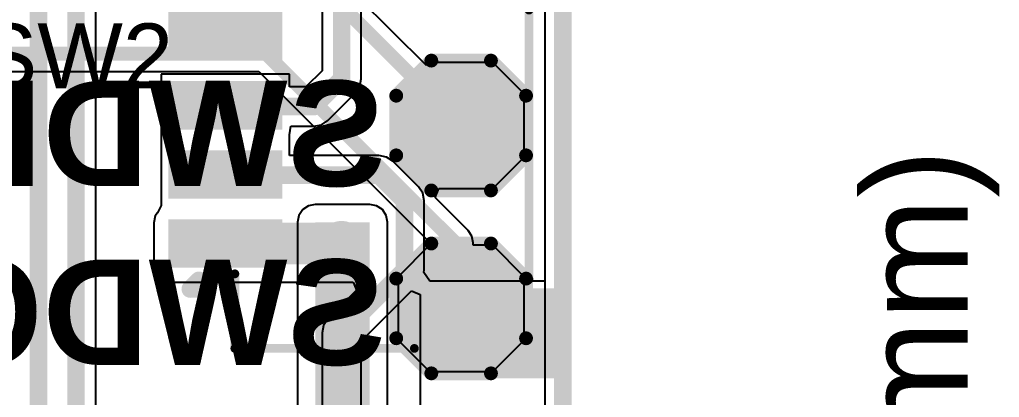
# Model space of a CAD drawing. Header units: inches. Extents: x -17 to 5374, y 0 to 5389.
# Drawn here: x 20 to 34.19, y 9.15 to 14.62 of the extents above; entities that cross this region are included whole.
import ezdxf

# ---------------------------------------------------------------- set-up
doc = ezdxf.new("R2010")
doc.units = ezdxf.units.IN
for name, color, linetype in [('BoardCutout', 216, 'Continuous'), ('Bottom Layer', 5, 'Continuous'), ('Bottom Overlay', 54, 'Continuous'), ('Bottom Paste', 16, 'Continuous'), ('Bottom Solder', 6, 'Continuous'), ('Mechanical 1', 6, 'Continuous'), ('Top Layer', 1, 'Continuous'), ('Top Overlay', 2, 'Continuous'), ('Top Paste', 8, 'Continuous'), ('Top Solder', 216, 'Continuous'), ('Via Holes', 16, 'Continuous')]:
    doc.layers.add(name, color=color, linetype=linetype)
doc.styles.add('Arial', font='', dxfattribs={"height": 0.2})
doc.styles.add('Arial_Bold', font='', dxfattribs={"height": 0.2})
doc.styles.get('Arial').set_extended_font_data('Arial')
doc.styles.get('Arial_Bold').set_extended_font_data('Arial', bold=True)

# ---------------------------------------------------------------- blocks, each defined once
blk = doc.blocks.new('SM04B_SRSS_TB_LF__SN__6')
at = {"layer": 'Top Layer'}
for points in [[(-1.8, 2.713), (-1.2, 2.713), (-1.2, 1.163), (-1.8, 1.163)], [(-0.8, 2.713), (-0.2, 2.713), (-0.2, 1.163), (-0.8, 1.163)], [(0.2, 2.713), (0.8, 2.713), (0.8, 1.163), (0.2, 1.163)], [(1.2, 2.713), (1.8, 2.713), (1.8, 1.163), (1.2, 1.163)], [(-3.4, -1.038), (-2.2, -1.038), (-2.2, -2.838), (-3.4, -2.838)], [(2.2, -1.038), (3.4, -1.038), (3.4, -2.838), (2.2, -2.838)]]:
    blk.add_hatch(color=1, dxfattribs=at).paths.add_polyline_path(points)
at = {"layer": 'Top Paste'}
for points in [[(-1.8, 2.713), (-1.2, 2.713), (-1.2, 1.163), (-1.8, 1.163)], [(-0.8, 2.713), (-0.2, 2.713), (-0.2, 1.163), (-0.8, 1.163)], [(0.2, 2.713), (0.8, 2.713), (0.8, 1.163), (0.2, 1.163)], [(1.2, 2.713), (1.8, 2.713), (1.8, 1.163), (1.2, 1.163)], [(-3.4, -1.038), (-2.2, -1.038), (-2.2, -2.838), (-3.4, -2.838)], [(2.2, -1.038), (3.4, -1.038), (3.4, -2.838), (2.2, -2.838)]]:
    blk.add_hatch(color=8, dxfattribs=at).paths.add_polyline_path(points)
at = {"layer": 'Top Solder'}
for points in [[(-1.851, 2.764), (-1.149, 2.764), (-1.149, 1.112), (-1.851, 1.112)], [(-0.851, 2.764), (-0.149, 2.764), (-0.149, 1.112), (-0.851, 1.112)], [(0.15, 2.763), (0.851, 2.763), (0.851, 1.112), (0.15, 1.112)], [(1.15, 2.763), (1.851, 2.763), (1.851, 1.112), (1.15, 1.112)], [(-3.451, -0.987), (-2.149, -0.987), (-2.149, -2.888), (-3.451, -2.888)], [(2.149, -0.987), (3.451, -0.987), (3.451, -2.889), (2.149, -2.889)]]:
    blk.add_hatch(color=216, dxfattribs=at).paths.add_polyline_path(points)
at = {"layer": 'Top Overlay'}
for points, const_width in [([(-2.16, 2.446), (-2.033, 2.319)], 0.254), ([(-2.16, 2.446), (-2.16, 2.192)], 0.254), ([(-2.033, 2.319), (-2.16, 2.192)], 0.254), ([(-3.02, 1.8), (-3.02, -0.8)], 0.127), ([(-3.02, 1.8), (-1.94, 1.8)], 0.127), ([(2.04, 1.8), (2.96, 1.8)], 0.127), ([(2.96, 1.8), (2.96, -0.807)], 0.127), ([(-2.02, -2.46), (1.88, -2.46)], 0.127)]:
    blk.add_lwpolyline(points, dxfattribs=dict(at, const_width=const_width))
for points, const_width in [([(-2.224, 2.446, 1), (-2.097, 2.446, 1)], 0.127), ([(-2.224, 2.446, 1), (-2.097, 2.446, 1)], 0.127), ([(-2.097, 2.319, 1), (-1.97, 2.319, 1)], 0.127), ([(-2.097, 2.319, 1), (-1.97, 2.319, 1)], 0.127), ([(-2.224, 2.192, 1), (-2.097, 2.192, 1)], 0.127), ([(-2.224, 2.192, 1), (-2.097, 2.192, 1)], 0.127), ([(-3.052, 1.8, 1), (-2.988, 1.8, 1)], 0.0635), ([(-3.052, 1.8, 1), (-2.988, 1.8, 1)], 0.0635), ([(-1.972, 1.8, 1), (-1.908, 1.8, 1)], 0.0635), ([(2.008, 1.8, 1), (2.072, 1.8, 1)], 0.0635), ([(2.928, 1.8, 1), (2.992, 1.8, 1)], 0.0635), ([(2.928, 1.8, 1), (2.992, 1.8, 1)], 0.0635), ([(-3.052, -0.8, 1), (-2.988, -0.8, 1)], 0.0635), ([(2.928, -0.807, 1), (2.992, -0.807, 1)], 0.0635), ([(-2.052, -2.46, 1), (-1.988, -2.46, 1)], 0.0635), ([(1.848, -2.46, 1), (1.912, -2.46, 1)], 0.0635)]:
    blk.add_lwpolyline(points, format="xyb", close=True, dxfattribs=dict(at, const_width=const_width))
blk = doc.blocks.new('T__________B_14')
at = {"layer": 'Bottom Layer'}
blk.add_hatch(color=5, dxfattribs=at).paths.add_polyline_path([(0.381, 0.762), (-0.381, 0.762), (-0.762, 0.381), (-0.762, -0.381), (-0.381, -0.762), (0.381, -0.762), (0.762, -0.381), (0.762, 0.381)])
at = {"layer": 'Bottom Paste'}
blk.add_hatch(color=16, dxfattribs=at).paths.add_polyline_path([(0.381, 0.762), (-0.381, 0.762), (-0.762, 0.381), (-0.762, -0.381), (-0.381, -0.762), (0.381, -0.762), (0.762, -0.381), (0.762, 0.381)])
at = {"layer": 'Bottom Solder'}
blk.add_hatch(color=6, dxfattribs=at).paths.add_polyline_path([(0.432, 0.864), (-0.432, 0.864), (-0.864, 0.432), (-0.864, -0.432), (-0.432, -0.864), (0.432, -0.864), (0.864, -0.432), (0.864, 0.432)])
at = {"layer": 'Bottom Overlay', "const_width": 0.2}
for points in [[(-0.94, 0.432), (-0.432, 0.94)], [(-0.432, 0.94), (0.432, 0.94)], [(0.432, 0.94), (0.94, 0.432)], [(-0.94, -0.432), (-0.94, 0.432)], [(0.94, -0.432), (0.94, 0.432)], [(-0.94, -0.432), (-0.432, -0.94)], [(0.432, -0.94), (0.94, -0.432)], [(-0.432, -0.94), (0.432, -0.94)]]:
    blk.add_lwpolyline(points, dxfattribs=at)
at = {"layer": 'Bottom Overlay', "const_width": 0.1}
for points in [[(-0.482, 0.94, 1), (-0.382, 0.94, 1)], [(-0.482, 0.94, 1), (-0.382, 0.94, 1)], [(0.382, 0.94, 1), (0.482, 0.94, 1)], [(0.382, 0.94, 1), (0.482, 0.94, 1)], [(-0.99, 0.432, 1), (-0.89, 0.432, 1)], [(-0.99, 0.432, 1), (-0.89, 0.432, 1)], [(0.89, 0.432, 1), (0.99, 0.432, 1)], [(0.89, 0.432, 1), (0.99, 0.432, 1)], [(-0.99, -0.432, 1), (-0.89, -0.432, 1)], [(-0.99, -0.432, 1), (-0.89, -0.432, 1)], [(0.89, -0.432, 1), (0.99, -0.432, 1)], [(0.89, -0.432, 1), (0.99, -0.432, 1)], [(-0.482, -0.94, 1), (-0.382, -0.94, 1)], [(-0.482, -0.94, 1), (-0.382, -0.94, 1)], [(0.382, -0.94, 1), (0.482, -0.94, 1)], [(0.382, -0.94, 1), (0.482, -0.94, 1)]]:
    blk.add_lwpolyline(points, format="xyb", close=True, dxfattribs=at)
blk = doc.blocks.new('T__________B_15')
at = {"layer": 'Bottom Layer'}
blk.add_hatch(color=5, dxfattribs=at).paths.add_polyline_path([(0.381, 0.762), (-0.381, 0.762), (-0.762, 0.381), (-0.762, -0.381), (-0.381, -0.762), (0.381, -0.762), (0.762, -0.381), (0.762, 0.381)])
at = {"layer": 'Bottom Paste'}
blk.add_hatch(color=16, dxfattribs=at).paths.add_polyline_path([(0.381, 0.762), (-0.381, 0.762), (-0.762, 0.381), (-0.762, -0.381), (-0.381, -0.762), (0.381, -0.762), (0.762, -0.381), (0.762, 0.381)])
at = {"layer": 'Bottom Solder'}
blk.add_hatch(color=6, dxfattribs=at).paths.add_polyline_path([(0.432, 0.864), (-0.432, 0.864), (-0.864, 0.432), (-0.864, -0.432), (-0.432, -0.864), (0.432, -0.864), (0.864, -0.432), (0.864, 0.432)])
at = {"layer": 'Bottom Overlay', "const_width": 0.2}
for points in [[(-0.94, 0.432), (-0.432, 0.94)], [(-0.432, 0.94), (0.432, 0.94)], [(0.432, 0.94), (0.94, 0.432)], [(-0.94, -0.432), (-0.94, 0.432)], [(0.94, -0.432), (0.94, 0.432)], [(-0.94, -0.432), (-0.432, -0.94)], [(0.432, -0.94), (0.94, -0.432)], [(-0.432, -0.94), (0.432, -0.94)]]:
    blk.add_lwpolyline(points, dxfattribs=at)
at = {"layer": 'Bottom Overlay', "const_width": 0.1}
for points in [[(-0.482, 0.94, 1), (-0.382, 0.94, 1)], [(-0.482, 0.94, 1), (-0.382, 0.94, 1)], [(0.382, 0.94, 1), (0.482, 0.94, 1)], [(0.382, 0.94, 1), (0.482, 0.94, 1)], [(-0.99, 0.432, 1), (-0.89, 0.432, 1)], [(-0.99, 0.432, 1), (-0.89, 0.432, 1)], [(0.89, 0.432, 1), (0.99, 0.432, 1)], [(0.89, 0.432, 1), (0.99, 0.432, 1)], [(-0.99, -0.432, 1), (-0.89, -0.432, 1)], [(-0.99, -0.432, 1), (-0.89, -0.432, 1)], [(0.89, -0.432, 1), (0.99, -0.432, 1)], [(0.89, -0.432, 1), (0.99, -0.432, 1)], [(-0.482, -0.94, 1), (-0.382, -0.94, 1)], [(-0.482, -0.94, 1), (-0.382, -0.94, 1)], [(0.382, -0.94, 1), (0.482, -0.94, 1)], [(0.382, -0.94, 1), (0.482, -0.94, 1)]]:
    blk.add_lwpolyline(points, format="xyb", close=True, dxfattribs=at)

msp = doc.modelspace()

# ---------------------------------------------------------------- hatches: boundary and pattern name
at = {"layer": 'Bottom Layer'}
msp.add_hatch(color=5, dxfattribs=at).paths.add_polyline_path([(25.07, 1.93), (25.07, 11.685), (24.282, 11.685), (24.282, 1.93)])
h = msp.add_hatch(color=5, dxfattribs=at)
edge = h.paths.add_edge_path()
edge.add_arc((24.663, 11.378), 0.225, 0, 360)
at = {"layer": 'Bottom Solder'}
h = msp.add_hatch(color=6, dxfattribs=at)
edge = h.paths.add_edge_path()
edge.add_arc((24.663, 11.378), 0.327, 0, 360)
at = {"layer": 'Top Layer'}
msp.add_hatch(color=1, dxfattribs=at).paths.add_polyline_path([(22.204, 11.078), (25.01, 11.078), (25.01, 11.678), (22.204, 11.678)])
h = msp.add_hatch(color=1, dxfattribs=at)
edge = h.paths.add_edge_path()
edge.add_arc((24.663, 11.378), 0.225, 0, 360)
at = {"layer": 'Top Solder'}
h = msp.add_hatch(color=216, dxfattribs=at)
edge = h.paths.add_edge_path()
edge.add_arc((24.663, 11.378), 0.327, 0, 360)
at = {"layer": 'Via Holes'}
h = msp.add_hatch(color=7, dxfattribs=at)
edge = h.paths.add_edge_path()
edge.add_arc((24.663, 11.378), 0.15, 0, 360)

# ---------------------------------------------------------------- linework, layer by layer
at = {"layer": 'BoardCutout', "const_width": 0.254}
msp.add_lwpolyline([(27.866, 2.032), (27.866, 15.968)], dxfattribs=at)
at = {"layer": 'Bottom Layer'}
for p, q in [((27.607, 15.968), (27.607, 2.032)), ((25.891, 13.955), (24.899, 14.947)), ((25.937, 14.001), (25.891, 13.955)), ((26.851, 14.001), (25.937, 14.001)), ((27.308, 13.544), (26.851, 14.001)), ((19.478, 13.866), (23.463, 13.866)), ((23.463, 13.866), (25.949, 11.381)), ((27.308, 12.629), (27.308, 13.544)), ((26.851, 12.172), (27.308, 12.629)), ((26.017, 12.045), (26.07, 12.172)), ((26.07, 12.172), (26.851, 12.172)), ((24.183, 11.924), (24.099, 11.868)), ((24.282, 11.944), (24.183, 11.924)), ((25.07, 11.944), (24.282, 11.944)), ((25.169, 11.924), (25.07, 11.944)), ((25.253, 11.868), (25.169, 11.924)), ((26.494, 11.568), (26.017, 12.045)), ((24.043, 11.784), (24.023, 11.685)), ((24.099, 11.868), (24.043, 11.784)), ((25.309, 11.784), (25.253, 11.868)), ((25.329, 11.685), (25.309, 11.784)), ((24.023, 11.685), (24.023, 3.104)), ((25.329, 8.438), (25.329, 11.685)), ((26.55, 11.484), (26.494, 11.568)), ((25.949, 11.381), (25.937, 11.352)), ((26.57, 11.385), (26.55, 11.484)), ((26.57, 11.352), (26.57, 11.385)), ((25.937, 11.352), (25.48, 10.895)), ((26.851, 11.352), (26.57, 11.352)), ((27.308, 10.895), (26.851, 11.352)), ((25.48, 10.895), (25.48, 9.98)), ((27.308, 9.98), (27.308, 10.895)), ((25.48, 9.98), (25.937, 9.523)), ((26.851, 9.523), (27.308, 9.98)), ((25.937, 9.523), (26.851, 9.523))]:
    msp.add_line(p, q, dxfattribs=at)
at = {"layer": 'Bottom Layer', "const_width": 0.203}
for points in [[(24.716, 14.764), (26.394, 13.086)], [(19.067, 14.125), (23.57, 14.125)], [(23.57, 14.125), (26.311, 11.385)], [(26.311, 10.521), (26.311, 11.385)], [(26.311, 10.521), (26.394, 10.437)]]:
    msp.add_lwpolyline(points, dxfattribs=at)
at = {"layer": 'Bottom Layer', "const_width": 0.102}
for points in [[(23.519, 14.125, 1), (23.621, 14.125, 1)], [(23.519, 14.125, 1), (23.621, 14.125, 1)], [(26.343, 13.086, 1), (26.445, 13.086, 1)], [(26.26, 11.385, 1), (26.361, 11.385, 1)], [(26.26, 11.385, 1), (26.361, 11.385, 1)], [(26.26, 10.521, 1), (26.361, 10.521, 1)], [(26.26, 10.521, 1), (26.361, 10.521, 1)], [(26.343, 10.437, 1), (26.445, 10.437, 1)]]:
    msp.add_lwpolyline(points, format="xyb", close=True, dxfattribs=at)
at = {"layer": 'Top Layer'}
for p, q in [((24.379, 16.168), (24.379, 13.878)), ((24.948, 13.76), (24.948, 16.168)), ((21.102, 7.02), (21.102, 14.952)), ((27.607, 14.925), (27.607, 10.83)), ((23.907, 13.831), (22.052, 13.831)), ((22.052, 13.831), (22.052, 12.957)), ((23.907, 13.645), (23.907, 13.831)), ((24.379, 13.878), (24.145, 13.645)), ((24.145, 13.645), (23.907, 13.645)), ((24.865, 13.559), (24.927, 13.651)), ((24.927, 13.651), (24.948, 13.76)), ((24.465, 13.159), (24.865, 13.559)), ((24.865, 13.559), (24.865, 13.559)), ((23.907, 12.949), (23.928, 13.076)), ((23.928, 13.076), (24.263, 13.076)), ((24.263, 13.076), (24.372, 13.097)), ((24.263, 13.076), (24.263, 13.076)), ((24.372, 13.097), (24.465, 13.159)), ((22.052, 12.957), (22.052, 12.83)), ((23.907, 12.926), (23.907, 12.949)), ((23.907, 12.799), (23.907, 12.926)), ((22.052, 12.83), (22.052, 12.799)), ((22.052, 12.799), (22.052, 11.926)), ((23.907, 12.651), (23.907, 12.799)), ((25.203, 12.651), (23.907, 12.651)), ((25.312, 12.63), (25.203, 12.651)), ((25.203, 12.651), (25.203, 12.651)), ((25.404, 12.568), (25.312, 12.63)), ((25.776, 12.196), (25.404, 12.568)), ((25.837, 12.104), (25.776, 12.196)), ((25.776, 12.196), (25.776, 12.196)), ((25.859, 11.995), (25.837, 12.104)), ((22.052, 11.926), (21.995, 11.822)), ((25.859, 10.994), (25.859, 11.995)), ((25.859, 11.995), (25.859, 11.995)), ((21.995, 11.822), (21.965, 11.777)), ((21.965, 11.777), (21.945, 11.678)), ((21.945, 11.678), (21.945, 11.078)), ((21.945, 11.078), (21.965, 10.979)), ((21.965, 10.979), (22.021, 10.895)), ((25.852, 10.957), (25.859, 10.994)), ((25.94, 10.833), (25.852, 10.957)), ((25.859, 10.994), (25.859, 10.994)), ((22.021, 10.895), (22.105, 10.839)), ((22.105, 10.839), (22.204, 10.819)), ((22.204, 10.819), (24.831, 10.819)), ((24.831, 10.819), (24.879, 10.702)), ((25.946, 10.83), (25.94, 10.833)), ((27.607, 10.83), (25.946, 10.83)), ((24.879, 10.702), (24.462, 10.284)), ((24.948, 9.965), (25.676, 10.692)), ((25.676, 10.692), (25.803, 10.64)), ((25.803, 10.64), (25.803, 9.325)), ((24.462, 10.284), (24.4, 10.192)), ((24.4, 10.192), (24.379, 10.083)), ((24.379, 10.083), (24.379, 10.083)), ((24.379, 10.083), (24.379, 3.011)), ((24.948, 8.209), (24.948, 9.965)), ((25.803, 9.325), (25.803, 9.325)), ((25.803, 9.325), (25.803, 9.2)), ((25.803, 9.2), (25.803, 9.2)), ((25.803, 9.2), (25.803, 8.245))]:
    msp.add_line(p, q, dxfattribs=at)
for points, const_width in [([(24.663, 13.76), (24.663, 16.561)], 0.254), ([(20.817, 6.72), (20.817, 15.345)], 0.254), ([(20.273, 5.543), (20.273, 15.311)], 0.254), ([(24.263, 13.36), (24.663, 13.76)], 0.254), ([(22.972, 13.36), (24.263, 13.36)], 0.254), ([(22.954, 12.366), (25.203, 12.366)], 0.254), ([(25.203, 12.366), (25.574, 11.995)], 0.254), ([(25.574, 10.994), (25.574, 11.995)], 0.254), ([(22.954, 11.378), (24.054, 11.378)], 0.305), ([(24.663, 10.083), (25.574, 10.994)], 0.254), ([(24.663, 2.723), (24.663, 10.083)], 0.254)]:
    msp.add_lwpolyline(points, dxfattribs=dict(at, const_width=const_width))
for points, const_width in [([(24.6, 13.76, 1), (24.727, 13.76, 1)], 0.127), ([(24.6, 13.76, 1), (24.727, 13.76, 1)], 0.127), ([(22.909, 13.36, 1), (23.036, 13.36, 1)], 0.127), ([(24.2, 13.36, 1), (24.327, 13.36, 1)], 0.127), ([(24.2, 13.36, 1), (24.327, 13.36, 1)], 0.127), ([(22.89, 12.366, 1), (23.017, 12.366, 1)], 0.127), ([(25.139, 12.366, 1), (25.266, 12.366, 1)], 0.127), ([(25.139, 12.366, 1), (25.266, 12.366, 1)], 0.127), ([(25.511, 11.995, 1), (25.638, 11.995, 1)], 0.127), ([(25.511, 11.995, 1), (25.638, 11.995, 1)], 0.127), ([(22.878, 11.378, 1), (23.03, 11.378, 1)], 0.152), ([(23.978, 11.378, 1), (24.13, 11.378, 1)], 0.152), ([(25.511, 10.994, 1), (25.638, 10.994, 1)], 0.127), ([(25.511, 10.994, 1), (25.638, 10.994, 1)], 0.127), ([(24.6, 10.083, 1), (24.727, 10.083, 1)], 0.127), ([(24.6, 10.083, 1), (24.727, 10.083, 1)], 0.127)]:
    msp.add_lwpolyline(points, format="xyb", close=True, dxfattribs=dict(at, const_width=const_width))

# ---------------------------------------------------------------- block references
at = {"rotation": 90}
msp.add_blockref('SM04B_SRSS_TB_LF__SN__6', (24.917, 12.878), dxfattribs=at)
for name, p in [('T__________B_15', (26.394, 13.086)), ('T__________B_14', (26.394, 10.437))]:
    msp.add_blockref(name, p)

# ---------------------------------------------------------------- texts
at = {"layer": 'Bottom Overlay', "style": 'Arial_Bold', "text_generation_flag": 2}
for s, p in [('SWDIO', (25.298, 12.21)), ('SWDCLK', (25.298, 9.62))]:
    msp.add_text(s, height=1.524, rotation=360, dxfattribs=at).set_placement(p)
at = {"layer": 'Mechanical 1', "style": 'Arial'}
msp.add_text('18.00 (mm)', height=1.524, rotation=90, dxfattribs=at).set_placement((33.731, 1.865))
at = {"layer": 'Top Overlay', "style": 'Arial'}
msp.add_text('SW2', height=0.9398, dxfattribs=at).set_placement((19.38, 13.624))

doc.saveas('drawing.dxf')
